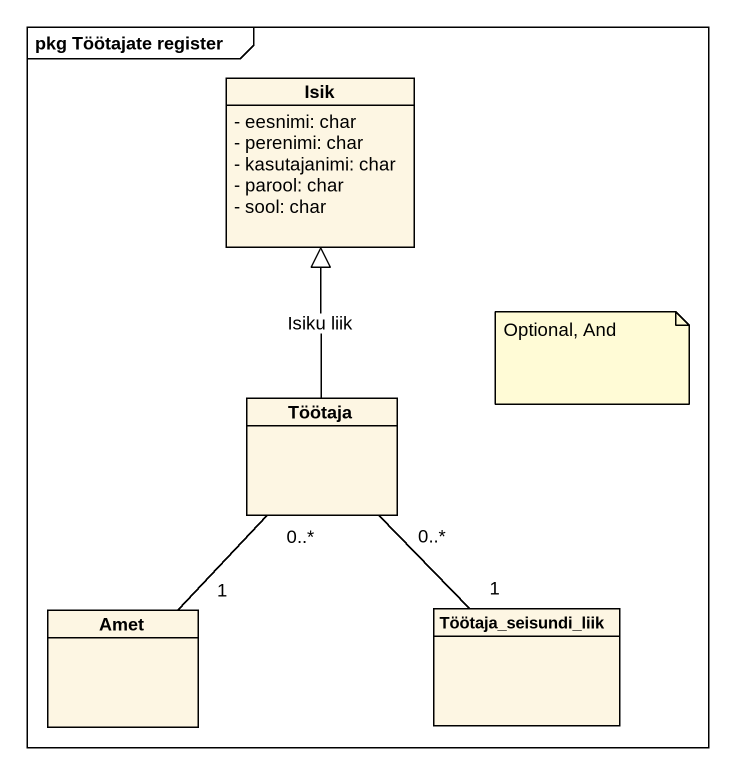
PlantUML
@startuml
mainframe pkg Töötajate register
hide circle
hide empty members
skinparam classAttributeIconSize 0
class Isik {
  - eesnimi: char
  - perenimi: char
  - kasutajanimi: char
  - parool: char
  - sool: char
}
class Töötaja
class Amet
class Töötaja_seisundi_liik
Töötaja -up-|> Isik : Isiku liik
Töötaja "0..*" -- "1" Amet
Töötaja "0..*" -- "1" Töötaja_seisundi_liik
note as N1
  Optional, And
end note
@enduml
